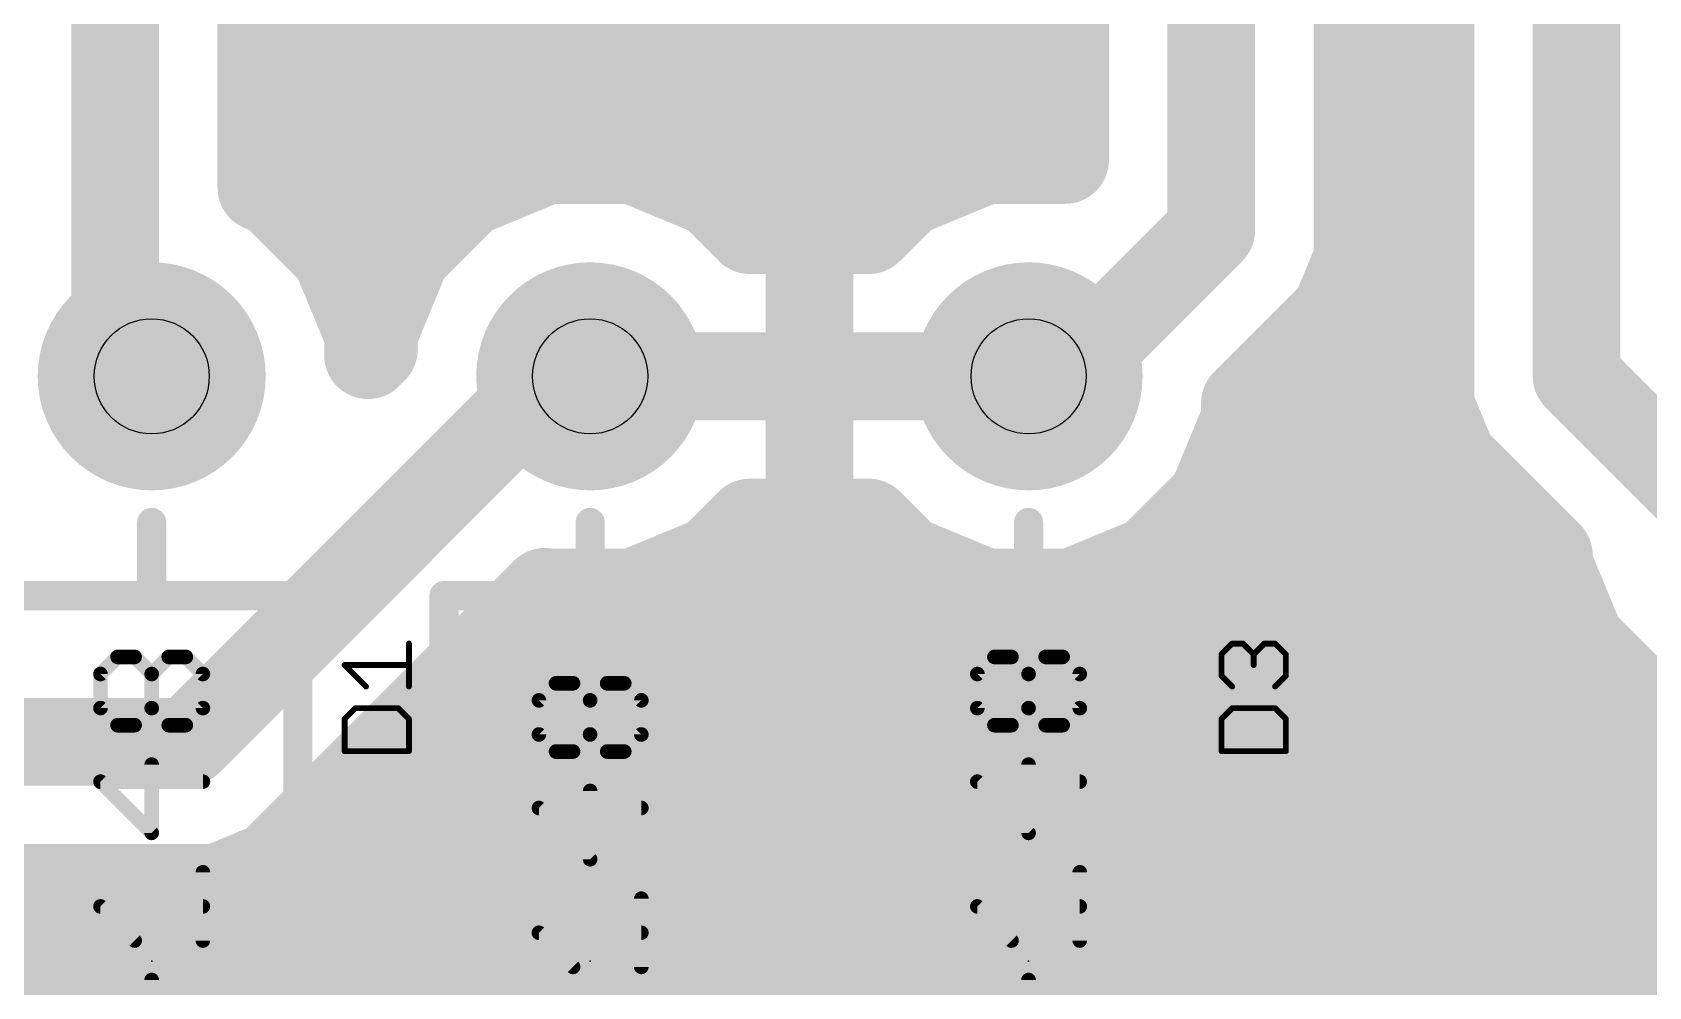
# Model space of a CAD drawing. Extents: x 0 to 88.9, y -10.5 to 54.6.
# Drawn here: x 12.61 to 26.66, y 35.97 to 44.26 of the extents above; entities that cross this region are included whole.
import ezdxf

# ---------------------------------------------------------------- set-up
doc = ezdxf.new("R2010")
doc.units = 0
for name, color, linetype in [('1', 22, 'CONTINUOUS'), ('16', 175, 'CONTINUOUS'), ('17', 82, 'CONTINUOUS'), ('21', 253, 'CONTINUOUS'), ('23', 7, 'CONTINUOUS'), ('25', 253, 'CONTINUOUS'), ('44', 253, 'CONTINUOUS')]:
    doc.layers.add(name, color=color, linetype=linetype)

# ---------------------------------------------------------------- blocks, each defined once
blk = doc.blocks.new('ROUNDP')
at = {"const_width": 0.5}
blk.add_lwpolyline([(0, -0.25, 1), (0, 0.25, 1), (0, -0.25)], format="xyb", dxfattribs=at)

msp = doc.modelspace()

# ---------------------------------------------------------------- linework, layer by layer
at = {"layer": '1', "const_width": 0.762}
msp.add_lwpolyline([(19.3675, 33.9725), (19.3675, 45.4025)], dxfattribs=at)
at = {"layer": '16', "const_width": 0.762}
for points in [[(13.335, 41.275), (13.335, 51.435)], [(14.605, 42.9149), (14.605, 50.165)], [(22.86, 42.545), (22.86, 49.53)], [(26.035, 41.275), (26.035, 49.53)], [(21.59, 47.3357), (21.59, 43.1546)], [(24.13, 42.2924), (24.13, 47.0053)], [(24.765, 47.0053), (24.765, 41.0224)], [(14.605, 44.196), (21.59, 44.196)], [(24.13, 44.196), (24.765, 44.196)], [(14.605, 43.434), (21.59, 43.434)], [(24.13, 43.434), (24.765, 43.434)], [(17.0886, 43.1546), (16.3978, 42.8684)], [(17.8364, 43.1546), (17.0886, 43.1546)], [(18.5272, 42.8684), (17.8364, 43.1546)], [(20.8986, 43.1546), (20.2078, 42.8684)], [(21.59, 43.1546), (20.8986, 43.1546)], [(14.7172, 42.8684), (14.605, 42.9149)], [(15.2459, 42.3397), (14.7172, 42.8684)], [(16.3978, 42.8684), (15.8691, 42.3397)], [(18.8507, 42.545), (18.5272, 42.8684)], [(20.2078, 42.8684), (19.8843, 42.545)], [(14.9137, 42.672), (16.2013, 42.672)], [(18.7236, 42.672), (20.0114, 42.672)], [(24.13, 42.672), (24.765, 42.672)], [(19.8843, 42.545), (18.8507, 42.545)], [(21.59, 41.275), (22.86, 42.545)], [(15.5321, 41.6489), (15.2459, 42.3397)], [(15.8691, 42.3397), (15.5829, 41.6489)], [(23.9367, 41.8256), (24.13, 42.2924)], [(15.4239, 41.91), (15.6911, 41.91)], [(23.9716, 41.91), (24.765, 41.91)], [(23.5794, 41.4683), (23.9367, 41.8256)], [(15.5321, 41.4581), (15.5321, 41.6489)], [(15.5829, 41.6489), (15.5829, 41.5089)], [(15.5829, 41.5089), (15.5321, 41.4581)], [(23.1521, 41.041), (23.5794, 41.4683)], [(23.5794, 41.4683), (23.5794, 41.4683)], [(13.335, 41.275), (13.6525, 41.275)], [(17.145, 41.275), (13.97, 38.1)], [(17.145, 41.275), (17.4625, 41.275)], [(17.4625, 41.275), (21.2725, 41.275)], [(21.59, 41.275), (21.2725, 41.275)], [(27.305, 40.005), (26.035, 41.275)], [(23.259, 41.148), (24.765, 41.148)], [(23.1521, 40.9011), (23.1521, 41.041)], [(24.765, 41.0224), (24.9583, 40.5556)], [(22.8659, 40.2103), (23.1521, 40.9011)], [(24.9583, 40.5556), (25.7937, 39.7202)], [(22.9387, 40.386), (25.1279, 40.386)], [(22.3372, 39.6816), (22.8659, 40.2103)], [(18.5272, 39.6816), (18.8507, 40.005)], [(18.8507, 40.005), (19.8843, 40.005)], [(19.8843, 40.005), (20.2078, 39.6816)], [(17.8364, 39.3954), (18.5272, 39.6816)], [(20.2078, 39.6816), (20.8986, 39.3954)], [(21.6464, 39.3954), (22.3372, 39.6816)], [(25.7937, 39.7202), (25.7937, 39.6412)], [(18.3883, 39.624), (20.3467, 39.624)], [(22.1983, 39.624), (25.8008, 39.624)], [(25.7937, 39.6412), (26.0721, 38.9691)], [(14.6894, 37.0233), (17.0694, 39.4034)], [(17.0694, 39.4034), (17.0886, 39.3954)], [(17.0886, 39.3954), (17.8364, 39.3954)], [(20.8986, 39.3954), (21.6464, 39.3954)], [(26.0721, 38.9691), (26.5866, 38.4546)], [(16.5281, 38.862), (26.1792, 38.862)], [(29.4033, 38.8194), (22.9689, 32.385)], [(26.5866, 38.4546), (27.2587, 38.1762)], [(13.97, 38.1), (5.08, 38.1)], [(15.766, 38.1), (28.684, 38.1)], [(15.0041, 37.338), (27.922, 37.338)], [(14.2226, 36.83), (14.6894, 37.0233)], [(6.35, 36.83), (14.2226, 36.83)], [(6.35, 36.576), (27.16, 36.576)], [(6.35, 35.814), (26.398, 35.814)]]:
    msp.add_lwpolyline(points, dxfattribs=at)
at = {"layer": '16', "const_width": 0.381}
for points in [[(14.605, 44.3865, 1), (14.605, 44.0055)], [(21.59, 44.0055, 1), (21.59, 44.3865)], [(24.13, 44.3865, 1), (24.13, 44.0055)], [(24.765, 44.0055, 1), (24.765, 44.3865)], [(14.605, 43.6245, 1), (14.605, 43.2435)], [(21.59, 43.2435, 1), (21.59, 43.6245)], [(24.13, 43.6245, 1), (24.13, 43.2435)], [(24.765, 43.2435, 1), (24.765, 43.6245)], [(17.0886, 43.3451, 1), (17.0886, 42.9641)], [(17.1615, 42.9786, 1), (17.0157, 43.3306)], [(17.9093, 43.3306, 1), (17.7635, 42.9786)], [(17.8364, 42.9641, 1), (17.8364, 43.3451)], [(20.8986, 43.3451, 1), (20.8986, 42.9641)], [(20.9715, 42.9786, 1), (20.8257, 43.3306)], [(21.59, 42.9641, 1), (21.59, 43.3451)], [(14.6779, 43.0909, 1), (14.5321, 42.7389)], [(21.3995, 43.1546, 1), (21.7805, 43.1546)], [(14.8519, 43.0031, 1), (14.5825, 42.7337)], [(14.6443, 42.6924, 1), (14.7901, 43.0444)], [(16.3249, 43.0444, 1), (16.4707, 42.6924)], [(16.5325, 42.7337, 1), (16.2631, 43.0031)], [(18.6619, 43.0031, 1), (18.3925, 42.7337)], [(18.4543, 42.6924, 1), (18.6001, 43.0444)], [(20.1349, 43.0444, 1), (20.2807, 42.6924)], [(20.3425, 42.7337, 1), (20.0731, 43.0031)], [(14.4145, 42.9149, 1), (14.7955, 42.9149)], [(14.9137, 42.8625, 1), (14.9137, 42.4815)], [(16.2013, 42.4815, 1), (16.2013, 42.8625)], [(18.7236, 42.8625, 1), (18.7236, 42.4815)], [(20.0114, 42.4815, 1), (20.0114, 42.8625)], [(24.13, 42.8625, 1), (24.13, 42.4815)], [(24.765, 42.4815, 1), (24.765, 42.8625)], [(18.8507, 42.7355, 1), (18.8507, 42.3545)], [(18.7159, 42.4103, 1), (18.9854, 42.6797)], [(19.7496, 42.6797, 1), (20.0191, 42.4103)], [(19.8843, 42.3545, 1), (19.8843, 42.7355)], [(22.9947, 42.4103, 1), (22.7253, 42.6797)], [(15.4219, 42.4126, 1), (15.0699, 42.2668)], [(16.0451, 42.2668, 1), (15.6931, 42.4126)], [(22.6695, 42.545, 1), (23.0505, 42.545)], [(15.1112, 42.205, 1), (15.3806, 42.4744)], [(15.7343, 42.4744, 1), (16.0038, 42.205)], [(24.306, 42.2195, 1), (23.954, 42.3653)], [(23.9395, 42.2924, 1), (24.3205, 42.2924)], [(15.4239, 42.1005, 1), (15.4239, 41.7195)], [(15.6911, 41.7195, 1), (15.6911, 42.1005)], [(23.9716, 42.1005, 1), (23.9716, 41.7195)], [(24.765, 41.7195, 1), (24.765, 42.1005)], [(24.0714, 41.6909, 1), (23.8019, 41.9603)], [(15.7226, 41.6489, 1), (15.3416, 41.6489)], [(15.7734, 41.6489, 1), (15.3924, 41.6489)], [(23.7607, 41.8985, 1), (24.1126, 41.7527)], [(15.3561, 41.576, 1), (15.7081, 41.7218)], [(15.4069, 41.7218, 1), (15.7589, 41.576)], [(15.7176, 41.3743, 1), (15.4482, 41.6436)], [(15.3974, 41.5928, 1), (15.6668, 41.3234)], [(23.5794, 41.6588, 1), (23.5794, 41.2778)], [(23.4447, 41.6031, 1), (23.7141, 41.3336)], [(23.7141, 41.3336, 1), (23.4447, 41.6031)], [(23.5794, 41.2778, 1), (23.5794, 41.6588)], [(13.335, 41.4655, 1), (13.335, 41.0845)], [(13.6525, 41.0845, 1), (13.6525, 41.4655)], [(15.3416, 41.4581, 1), (15.7226, 41.4581)], [(15.3924, 41.5089, 1), (15.7734, 41.5089)], [(17.145, 41.4655, 1), (17.145, 41.0845)], [(17.2797, 41.1403, 1), (17.0103, 41.4097)], [(17.4625, 41.4655, 1), (17.4625, 41.0845)], [(17.4625, 41.0845, 1), (17.4625, 41.4655)], [(21.2725, 41.4655, 1), (21.2725, 41.0845)], [(21.2725, 41.0845, 1), (21.2725, 41.4655)], [(21.4553, 41.4097, 1), (21.7247, 41.1403)], [(21.59, 41.0845, 1), (21.59, 41.4655)], [(26.1697, 41.4097, 1), (25.9003, 41.1403)], [(13.1445, 41.275, 1), (13.5255, 41.275)], [(23.259, 41.3385, 1), (23.259, 40.9575)], [(24.765, 40.9575, 1), (24.765, 41.3385)], [(25.8445, 41.275, 1), (26.2255, 41.275)], [(23.3426, 41.041, 1), (22.9616, 41.041)], [(23.0174, 41.1758, 1), (23.2868, 40.9063)], [(24.941, 41.0953, 1), (24.589, 40.9495)], [(23.3281, 40.8282, 1), (22.9761, 40.974)], [(24.5745, 41.0224, 1), (24.9555, 41.0224)], [(22.9616, 40.9011, 1), (23.3426, 40.9011)], [(25.0931, 40.6903, 1), (24.8236, 40.4209)], [(22.9387, 40.5765, 1), (22.9387, 40.1955)], [(24.7823, 40.4827, 1), (25.1343, 40.6285)], [(25.1279, 40.1955, 1), (25.1279, 40.5765)], [(22.6899, 40.2832, 1), (23.0419, 40.1374)], [(23.0006, 40.0756, 1), (22.7312, 40.345)], [(18.8507, 40.1955, 1), (18.8507, 39.8145)], [(18.9854, 39.8703, 1), (18.7159, 40.1397)], [(20.0191, 40.1397, 1), (19.7496, 39.8703)], [(19.8843, 39.8145, 1), (19.8843, 40.1955)], [(18.6001, 39.5056, 1), (18.4543, 39.8576)], [(20.2807, 39.8576, 1), (20.1349, 39.5056)], [(22.4101, 39.5056, 1), (22.2643, 39.8576)], [(25.9842, 39.7202, 1), (25.6032, 39.7202)], [(25.659, 39.5855, 1), (25.9284, 39.855)], [(18.3883, 39.8145, 1), (18.3883, 39.4335)], [(18.3925, 39.8163, 1), (18.6619, 39.5468)], [(20.0731, 39.5468, 1), (20.3425, 39.8163)], [(20.3467, 39.4335, 1), (20.3467, 39.8145)], [(22.1983, 39.8145, 1), (22.1983, 39.4335)], [(22.2025, 39.8163, 1), (22.4719, 39.5468)], [(25.9697, 39.7141, 1), (25.6177, 39.5683)], [(25.8008, 39.4335, 1), (25.8008, 39.8145)], [(17.1423, 39.5794, 1), (16.9965, 39.2274)], [(17.0886, 39.5859, 1), (17.0886, 39.2049)], [(17.2041, 39.2687, 1), (16.9347, 39.5381)], [(17.0157, 39.2194, 1), (17.1615, 39.5714)], [(17.7635, 39.5714, 1), (17.9093, 39.2194)], [(17.8364, 39.2049, 1), (17.8364, 39.5859)], [(20.8986, 39.5859, 1), (20.8986, 39.2049)], [(20.8257, 39.2194, 1), (20.9715, 39.5714)], [(21.5735, 39.5714, 1), (21.7193, 39.2194)], [(21.6464, 39.2049, 1), (21.6464, 39.5859)], [(25.6032, 39.6412, 1), (25.9842, 39.6412)], [(26.2068, 39.1038, 1), (25.9374, 38.8344)], [(16.5281, 39.0525, 1), (16.5281, 38.6715)], [(25.8961, 38.8962, 1), (26.2481, 39.042)], [(26.1792, 38.6715, 1), (26.1792, 39.0525)], [(26.6595, 38.6306, 1), (26.5137, 38.2786)], [(26.4519, 38.3199, 1), (26.7213, 38.5893)], [(13.8353, 38.2347, 1), (14.1047, 37.9653)], [(13.97, 37.9095, 1), (13.97, 38.2905)], [(15.766, 38.2905, 1), (15.766, 37.9095)], [(15.0041, 37.5285, 1), (15.0041, 37.1475)], [(14.7623, 36.8473, 1), (14.6165, 37.1993)], [(14.5547, 37.1581, 1), (14.8241, 36.8886)], [(14.1497, 37.006, 1), (14.2955, 36.654)], [(14.2226, 36.6395, 1), (14.2226, 37.0205)], [(26.398, 35.6235, 1), (26.398, 36.0045)]]:
    msp.add_lwpolyline(points, format="xyb", dxfattribs=at)
at = {"layer": '21'}
for points, const_width in [([(13.6525, 39.37), (13.6525, 40.005)], 0.254), ([(17.4625, 39.37), (17.4625, 40.005)], 0.254), ([(21.2725, 39.37), (21.2725, 40.005)], 0.254), ([(13.6525, 39.37), (12.3825, 39.37)], 0.254), ([(14.9225, 39.37), (13.6525, 39.37)], 0.254), ([(14.9225, 34.29), (14.9225, 39.37)], 0.254), ([(16.1925, 39.37), (16.1925, 38.1)], 0.254), ([(17.4625, 39.37), (16.1925, 39.37)], 0.254), ([(18.7325, 39.37), (17.4625, 39.37)], 0.254), ([(18.7325, 38.1), (18.7325, 39.37)], 0.254), ([(21.2725, 39.37), (20.0025, 39.37)], 0.254), ([(20.0025, 39.37), (20.0025, 34.29)], 0.254), ([(22.5425, 39.37), (21.2725, 39.37)], 0.254), ([(22.5425, 34.29), (22.5425, 39.37)], 0.254), ([(13.2072, 38.6889), (13.3555, 38.8372)], 0.127), ([(13.3555, 38.8372), (13.5038, 38.8372)], 0.127), ([(13.5038, 38.8372), (13.6521, 38.6889)], 0.127), ([(13.6521, 38.6889), (13.8004, 38.8372)], 0.127), ([(13.8004, 38.8372), (13.9487, 38.8372)], 0.127), ([(13.9487, 38.8372), (14.097, 38.6889)], 0.127), ([(20.8272, 38.6889), (20.9755, 38.8372)], 0.127), ([(20.9755, 38.8372), (21.1238, 38.8372)], 0.127), ([(21.1238, 38.8372), (21.2721, 38.6889)], 0.127), ([(21.2721, 38.6889), (21.4204, 38.8372)], 0.127), ([(21.4204, 38.8372), (21.5687, 38.8372)], 0.127), ([(21.5687, 38.8372), (21.717, 38.6889)], 0.127), ([(13.2072, 38.3923), (13.2072, 38.6889)], 0.127), ([(13.6521, 38.3923), (13.6521, 38.6889)], 0.127), ([(14.097, 38.6889), (14.097, 38.3923)], 0.127), ([(17.0172, 38.46), (17.1655, 38.6083)], 0.127), ([(17.1655, 38.6083), (17.3138, 38.6083)], 0.127), ([(17.3138, 38.6083), (17.4621, 38.46)], 0.127), ([(17.4621, 38.46), (17.6104, 38.6083)], 0.127), ([(17.6104, 38.6083), (17.7587, 38.6083)], 0.127), ([(17.7587, 38.6083), (17.907, 38.46)], 0.127), ([(20.8272, 38.3923), (20.8272, 38.6889)], 0.127), ([(21.2721, 38.3923), (21.2721, 38.6889)], 0.127), ([(21.717, 38.6889), (21.717, 38.3923)], 0.127), ([(17.0172, 38.1634), (17.0172, 38.46)], 0.127), ([(17.4621, 38.1634), (17.4621, 38.46)], 0.127), ([(17.907, 38.46), (17.907, 38.1634)], 0.127), ([(13.3555, 38.244), (13.2072, 38.3923)], 0.127), ([(13.6521, 38.3923), (13.5038, 38.244)], 0.127), ([(13.8004, 38.244), (13.6521, 38.3923)], 0.127), ([(14.097, 38.3923), (13.9487, 38.244)], 0.127), ([(20.9755, 38.244), (20.8272, 38.3923)], 0.127), ([(21.2721, 38.3923), (21.1238, 38.244)], 0.127), ([(21.4204, 38.244), (21.2721, 38.3923)], 0.127), ([(21.717, 38.3923), (21.5687, 38.244)], 0.127), ([(13.5038, 38.244), (13.3555, 38.244)], 0.127), ([(13.9487, 38.244), (13.8004, 38.244)], 0.127), ([(16.1925, 38.1), (16.1925, 33.02)], 0.254), ([(16.1925, 38.1), (18.7325, 38.1)], 0.254), ([(17.1655, 38.0151), (17.0172, 38.1634)], 0.127), ([(17.4621, 38.1634), (17.3138, 38.0151)], 0.127), ([(17.6104, 38.0151), (17.4621, 38.1634)], 0.127), ([(17.907, 38.1634), (17.7587, 38.0151)], 0.127), ([(18.7325, 33.02), (18.7325, 38.1)], 0.254), ([(21.1238, 38.244), (20.9755, 38.244)], 0.127), ([(21.5687, 38.244), (21.4204, 38.244)], 0.127), ([(17.3138, 38.0151), (17.1655, 38.0151)], 0.127), ([(17.7587, 38.0151), (17.6104, 38.0151)], 0.127), ([(13.6521, 37.3085), (13.6521, 37.9016)], 0.127), ([(21.2721, 37.3085), (21.2721, 37.9016)], 0.127), ([(14.097, 37.7533), (13.2072, 37.7533)], 0.127), ([(13.2072, 37.7533), (13.6521, 37.3085)], 0.127), ([(21.717, 37.7533), (20.8272, 37.7533)], 0.127), ([(20.8272, 37.7533), (21.2721, 37.3085)], 0.127), ([(17.4621, 37.0796), (17.4621, 37.6727)], 0.127), ([(17.907, 37.5245), (17.0172, 37.5245)], 0.127), ([(17.0172, 37.5245), (17.4621, 37.0796)], 0.127), ([(14.097, 36.3729), (14.097, 36.9661)], 0.127), ([(21.717, 36.3729), (21.717, 36.9661)], 0.127), ([(17.907, 36.1441), (17.907, 36.7372)], 0.127), ([(13.5038, 36.3729), (13.2072, 36.6695)], 0.127), ([(13.2072, 36.6695), (14.097, 36.6695)], 0.127), ([(21.1238, 36.3729), (20.8272, 36.6695)], 0.127), ([(20.8272, 36.6695), (21.717, 36.6695)], 0.127), ([(17.3138, 36.1441), (17.0172, 36.4406)], 0.127), ([(17.0172, 36.4406), (17.907, 36.4406)], 0.127), ([(13.6521, 35.4374), (13.6521, 36.0306)], 0.127), ([(21.2721, 35.4374), (21.2721, 36.0306)], 0.127)]:
    msp.add_lwpolyline(points, dxfattribs=dict(at, const_width=const_width))
for points, const_width in [([(13.716, 40.005, 1), (13.589, 40.005)], 0.127), ([(17.526, 40.005, 1), (17.399, 40.005)], 0.127), ([(21.336, 40.005, 1), (21.209, 40.005)], 0.127), ([(13.6525, 39.4335, 1), (13.6525, 39.3065)], 0.127), ([(13.6525, 39.3065, 1), (13.6525, 39.4335)], 0.127), ([(14.986, 39.37, 1), (14.859, 39.37)], 0.127), ([(14.9225, 39.3065, 1), (14.9225, 39.4335)], 0.127), ([(16.256, 39.37, 1), (16.129, 39.37)], 0.127), ([(16.1925, 39.4335, 1), (16.1925, 39.3065)], 0.127), ([(17.4625, 39.4335, 1), (17.4625, 39.3065)], 0.127), ([(17.4625, 39.3065, 1), (17.4625, 39.4335)], 0.127), ([(18.796, 39.37, 1), (18.669, 39.37)], 0.127), ([(18.7325, 39.3065, 1), (18.7325, 39.4335)], 0.127), ([(20.0025, 39.4335, 1), (20.0025, 39.3065)], 0.127), ([(20.066, 39.37, 1), (19.939, 39.37)], 0.127), ([(21.2725, 39.4335, 1), (21.2725, 39.3065)], 0.127), ([(21.2725, 39.3065, 1), (21.2725, 39.4335)], 0.127), ([(22.606, 39.37, 1), (22.479, 39.37)], 0.127), ([(22.5425, 39.3065, 1), (22.5425, 39.4335)], 0.127), ([(13.589, 39.37, 1), (13.716, 39.37)], 0.127), ([(17.399, 39.37, 1), (17.526, 39.37)], 0.127), ([(21.209, 39.37, 1), (21.336, 39.37)], 0.127), ([(13.3555, 38.8689, 1), (13.3555, 38.8054)], 0.0635), ([(13.378, 38.8147, 1), (13.3331, 38.8596)], 0.0635), ([(13.5263, 38.8596, 1), (13.4814, 38.8147)], 0.0635), ([(13.5038, 38.8054, 1), (13.5038, 38.8689)], 0.0635), ([(13.8004, 38.8689, 1), (13.8004, 38.8054)], 0.0635), ([(13.8229, 38.8147, 1), (13.778, 38.8596)], 0.0635), ([(13.9712, 38.8596, 1), (13.9263, 38.8147)], 0.0635), ([(13.9487, 38.8054, 1), (13.9487, 38.8689)], 0.0635), ([(20.9755, 38.8689, 1), (20.9755, 38.8054)], 0.0635), ([(20.998, 38.8147, 1), (20.9531, 38.8596)], 0.0635), ([(21.1463, 38.8596, 1), (21.1014, 38.8147)], 0.0635), ([(21.1238, 38.8054, 1), (21.1238, 38.8689)], 0.0635), ([(21.4204, 38.8689, 1), (21.4204, 38.8054)], 0.0635), ([(21.4429, 38.8147, 1), (21.398, 38.8596)], 0.0635), ([(21.5912, 38.8596, 1), (21.5463, 38.8147)], 0.0635), ([(21.5687, 38.8054, 1), (21.5687, 38.8689)], 0.0635), ([(13.239, 38.6889, 1), (13.1755, 38.6889)], 0.0635), ([(13.1848, 38.7113, 1), (13.2297, 38.6664)], 0.0635), ([(13.6839, 38.6889, 1), (13.6204, 38.6889)], 0.0635), ([(13.6297, 38.7113, 1), (13.6746, 38.6664)], 0.0635), ([(13.6297, 38.6664, 1), (13.6746, 38.7113)], 0.0635), ([(14.1288, 38.6889, 1), (14.0653, 38.6889)], 0.0635), ([(14.0745, 38.6664, 1), (14.1195, 38.7113)], 0.0635), ([(17.1655, 38.64, 1), (17.1655, 38.5765)], 0.0635), ([(17.188, 38.5858, 1), (17.1431, 38.6307)], 0.0635), ([(17.3363, 38.6307, 1), (17.2914, 38.5858)], 0.0635), ([(17.3138, 38.5765, 1), (17.3138, 38.64)], 0.0635), ([(17.6104, 38.64, 1), (17.6104, 38.5765)], 0.0635), ([(17.6329, 38.5858, 1), (17.588, 38.6307)], 0.0635), ([(17.7812, 38.6307, 1), (17.7363, 38.5858)], 0.0635), ([(17.7587, 38.5765, 1), (17.7587, 38.64)], 0.0635), ([(20.859, 38.6889, 1), (20.7955, 38.6889)], 0.0635), ([(20.8048, 38.7113, 1), (20.8497, 38.6664)], 0.0635), ([(21.3039, 38.6889, 1), (21.2404, 38.6889)], 0.0635), ([(21.2497, 38.7113, 1), (21.2946, 38.6664)], 0.0635), ([(21.2497, 38.6664, 1), (21.2946, 38.7113)], 0.0635), ([(21.7488, 38.6889, 1), (21.6853, 38.6889)], 0.0635), ([(21.6945, 38.6664, 1), (21.7395, 38.7113)], 0.0635), ([(17.049, 38.46, 1), (16.9855, 38.46)], 0.0635), ([(16.9948, 38.4824, 1), (17.0397, 38.4375)], 0.0635), ([(17.4939, 38.46, 1), (17.4304, 38.46)], 0.0635), ([(17.4397, 38.4824, 1), (17.4846, 38.4375)], 0.0635), ([(17.4397, 38.4375, 1), (17.4846, 38.4824)], 0.0635), ([(17.9387, 38.46, 1), (17.8753, 38.46)], 0.0635), ([(17.8845, 38.4375, 1), (17.9295, 38.4824)], 0.0635), ([(13.1755, 38.3923, 1), (13.239, 38.3923)], 0.0635), ([(13.2297, 38.4147, 1), (13.1848, 38.3698)], 0.0635), ([(13.6204, 38.3923, 1), (13.6839, 38.3923)], 0.0635), ([(13.6746, 38.4147, 1), (13.6297, 38.3698)], 0.0635), ([(13.6746, 38.3698, 1), (13.6297, 38.4147)], 0.0635), ([(14.0653, 38.3923, 1), (14.1288, 38.3923)], 0.0635), ([(14.1195, 38.3698, 1), (14.0745, 38.4147)], 0.0635), ([(20.7955, 38.3923, 1), (20.859, 38.3923)], 0.0635), ([(20.8497, 38.4147, 1), (20.8048, 38.3698)], 0.0635), ([(21.2946, 38.4147, 1), (21.2497, 38.3698)], 0.0635), ([(21.2404, 38.3923, 1), (21.3039, 38.3923)], 0.0635), ([(21.2946, 38.3698, 1), (21.2497, 38.4147)], 0.0635), ([(21.6853, 38.3923, 1), (21.7488, 38.3923)], 0.0635), ([(21.7395, 38.3698, 1), (21.6945, 38.4147)], 0.0635), ([(13.3555, 38.2757, 1), (13.3555, 38.2122)], 0.0635), ([(13.3331, 38.2215, 1), (13.378, 38.2664)], 0.0635), ([(13.4814, 38.2664, 1), (13.5263, 38.2215)], 0.0635), ([(13.5038, 38.2122, 1), (13.5038, 38.2757)], 0.0635), ([(13.8004, 38.2757, 1), (13.8004, 38.2122)], 0.0635), ([(13.778, 38.2215, 1), (13.8229, 38.2664)], 0.0635), ([(13.9263, 38.2664, 1), (13.9712, 38.2215)], 0.0635), ([(13.9487, 38.2122, 1), (13.9487, 38.2757)], 0.0635), ([(16.256, 38.1, 1), (16.129, 38.1)], 0.127), ([(16.1925, 38.1635, 1), (16.1925, 38.0365)], 0.127), ([(17.0397, 38.1858, 1), (16.9948, 38.1409)], 0.0635), ([(17.4846, 38.1858, 1), (17.4397, 38.1409)], 0.0635), ([(17.4846, 38.1409, 1), (17.4397, 38.1858)], 0.0635), ([(17.9295, 38.1409, 1), (17.8845, 38.1858)], 0.0635), ([(18.796, 38.1, 1), (18.669, 38.1)], 0.127), ([(18.7325, 38.0365, 1), (18.7325, 38.1635)], 0.127), ([(20.9755, 38.2757, 1), (20.9755, 38.2122)], 0.0635), ([(20.9531, 38.2215, 1), (20.998, 38.2664)], 0.0635), ([(21.1014, 38.2664, 1), (21.1463, 38.2215)], 0.0635), ([(21.1238, 38.2122, 1), (21.1238, 38.2757)], 0.0635), ([(21.4204, 38.2757, 1), (21.4204, 38.2122)], 0.0635), ([(21.398, 38.2215, 1), (21.4429, 38.2664)], 0.0635), ([(21.5463, 38.2664, 1), (21.5912, 38.2215)], 0.0635), ([(21.5687, 38.2122, 1), (21.5687, 38.2757)], 0.0635), ([(16.129, 38.1, 1), (16.256, 38.1)], 0.127), ([(16.9855, 38.1634, 1), (17.049, 38.1634)], 0.0635), ([(17.1655, 38.0468, 1), (17.1655, 37.9833)], 0.0635), ([(17.1431, 37.9926, 1), (17.188, 38.0375)], 0.0635), ([(17.2914, 38.0375, 1), (17.3363, 37.9926)], 0.0635), ([(17.3138, 37.9833, 1), (17.3138, 38.0468)], 0.0635), ([(17.4304, 38.1634, 1), (17.4939, 38.1634)], 0.0635), ([(17.6104, 38.0468, 1), (17.6104, 37.9833)], 0.0635), ([(17.588, 37.9926, 1), (17.6329, 38.0375)], 0.0635), ([(17.7363, 38.0375, 1), (17.7812, 37.9926)], 0.0635), ([(17.7587, 37.9833, 1), (17.7587, 38.0468)], 0.0635), ([(17.8753, 38.1634, 1), (17.9387, 38.1634)], 0.0635), ([(18.669, 38.1, 1), (18.796, 38.1)], 0.127), ([(13.6839, 37.9016, 1), (13.6204, 37.9016)], 0.0635), ([(21.3039, 37.9016, 1), (21.2404, 37.9016)], 0.0635), ([(13.2072, 37.7851, 1), (13.2072, 37.7216)], 0.0635), ([(13.2297, 37.7758, 1), (13.1848, 37.7309)], 0.0635), ([(14.097, 37.7216, 1), (14.097, 37.7851)], 0.0635), ([(20.8272, 37.7851, 1), (20.8272, 37.7216)], 0.0635), ([(20.8497, 37.7758, 1), (20.8048, 37.7309)], 0.0635), ([(21.717, 37.7216, 1), (21.717, 37.7851)], 0.0635), ([(17.4939, 37.6727, 1), (17.4304, 37.6727)], 0.0635), ([(17.0172, 37.5562, 1), (17.0172, 37.4927)], 0.0635), ([(17.0397, 37.5469, 1), (16.9948, 37.502)], 0.0635), ([(17.907, 37.4927, 1), (17.907, 37.5562)], 0.0635), ([(13.6297, 37.286, 1), (13.6746, 37.3309)], 0.0635), ([(21.2497, 37.286, 1), (21.2946, 37.3309)], 0.0635), ([(13.6204, 37.3085, 1), (13.6839, 37.3085)], 0.0635), ([(21.2404, 37.3085, 1), (21.3039, 37.3085)], 0.0635), ([(17.4304, 37.0796, 1), (17.4939, 37.0796)], 0.0635), ([(17.4397, 37.0571, 1), (17.4846, 37.102)], 0.0635), ([(14.1288, 36.9661, 1), (14.0653, 36.9661)], 0.0635), ([(21.7488, 36.9661, 1), (21.6853, 36.9661)], 0.0635), ([(17.9387, 36.7372, 1), (17.8753, 36.7372)], 0.0635), ([(13.2072, 36.7013, 1), (13.2072, 36.6378)], 0.0635), ([(13.2297, 36.692, 1), (13.1848, 36.6471)], 0.0635), ([(14.097, 36.6378, 1), (14.097, 36.7013)], 0.0635), ([(20.8272, 36.7013, 1), (20.8272, 36.6378)], 0.0635), ([(20.8497, 36.692, 1), (20.8048, 36.6471)], 0.0635), ([(21.717, 36.6378, 1), (21.717, 36.7013)], 0.0635), ([(13.4814, 36.3505, 1), (13.5263, 36.3954)], 0.0635), ([(14.0653, 36.3729, 1), (14.1288, 36.3729)], 0.0635), ([(17.0172, 36.4724, 1), (17.0172, 36.4089)], 0.0635), ([(17.0397, 36.4631, 1), (16.9948, 36.4182)], 0.0635), ([(17.907, 36.4089, 1), (17.907, 36.4724)], 0.0635), ([(21.1014, 36.3505, 1), (21.1463, 36.3954)], 0.0635), ([(21.6853, 36.3729, 1), (21.7488, 36.3729)], 0.0635), ([(17.2914, 36.1216, 1), (17.3363, 36.1665)], 0.0635), ([(17.8753, 36.1441, 1), (17.9387, 36.1441)], 0.0635), ([(13.6839, 36.0306, 1), (13.6204, 36.0306)], 0.0635), ([(21.3039, 36.0306, 1), (21.2404, 36.0306)], 0.0635)]:
    msp.add_lwpolyline(points, format="xyb", dxfattribs=dict(at, const_width=const_width))
at = {"layer": '23'}
for p in [(13.6525, 36.195), (17.4625, 36.195), (21.2725, 36.195)]:
    msp.add_point(p, dxfattribs=at)
at = {"layer": '25', "const_width": 0.0508}
for points in [[(15.8877, 38.5801), (15.8877, 38.9529)], [(22.9484, 38.8597), (23.0416, 38.9529)], [(23.0416, 38.9529), (23.1349, 38.9529)], [(23.1349, 38.9529), (23.2281, 38.8597)], [(23.2281, 38.8597), (23.3213, 38.9529)], [(23.3213, 38.9529), (23.4145, 38.9529)], [(23.4145, 38.9529), (23.5077, 38.8597)], [(15.5149, 38.5801), (15.3284, 38.7665)], [(15.3284, 38.7665), (15.8877, 38.7665)], [(22.9484, 38.6733), (22.9484, 38.8597)], [(23.2281, 38.8597), (23.2281, 38.7665)], [(23.5077, 38.8597), (23.5077, 38.6733)], [(23.0416, 38.5801), (22.9484, 38.6733)], [(23.5077, 38.6733), (23.4145, 38.5801)], [(15.4216, 38.3916), (15.3284, 38.2984)], [(15.7945, 38.3916), (15.4216, 38.3916)], [(15.8877, 38.2984), (15.7945, 38.3916)], [(23.0416, 38.3916), (22.9484, 38.2984)], [(23.4145, 38.3916), (23.0416, 38.3916)], [(23.5077, 38.2984), (23.4145, 38.3916)], [(15.3284, 38.2984), (15.3284, 38.0188)], [(15.8877, 38.0188), (15.8877, 38.2984)], [(22.9484, 38.2984), (22.9484, 38.0188)], [(23.5077, 38.0188), (23.5077, 38.2984)], [(15.3284, 38.0188), (15.8877, 38.0188)], [(22.9484, 38.0188), (23.5077, 38.0188)]]:
    msp.add_lwpolyline(points, dxfattribs=at)
at = {"layer": '25', "const_width": 0.0254}
for points in [[(15.9004, 38.9529, 1), (15.875, 38.9529)], [(23.0416, 38.9656, 1), (23.0416, 38.9402)], [(23.0506, 38.944, 1), (23.0327, 38.9619)], [(23.1438, 38.9619, 1), (23.1259, 38.944)], [(23.1349, 38.9402, 1), (23.1349, 38.9656)], [(23.3213, 38.9656, 1), (23.3213, 38.9402)], [(23.3303, 38.944, 1), (23.3123, 38.9619)], [(23.4235, 38.9619, 1), (23.4055, 38.944)], [(23.4145, 38.9402, 1), (23.4145, 38.9656)], [(15.3374, 38.7755, 1), (15.3194, 38.7575)], [(15.3284, 38.7792, 1), (15.3284, 38.7538)], [(15.8877, 38.7538, 1), (15.8877, 38.7792)], [(22.9611, 38.8597, 1), (22.9357, 38.8597)], [(22.9394, 38.8687, 1), (22.9574, 38.8507)], [(23.2408, 38.8597, 1), (23.2154, 38.8597)], [(23.2191, 38.8687, 1), (23.237, 38.8507)], [(23.2154, 38.7665, 1), (23.2408, 38.7665)], [(23.2191, 38.8507, 1), (23.237, 38.8687)], [(23.5204, 38.8597, 1), (23.495, 38.8597)], [(23.4987, 38.8507, 1), (23.5167, 38.8687)], [(22.9574, 38.6823, 1), (22.9394, 38.6643)], [(22.9357, 38.6733, 1), (22.9611, 38.6733)], [(23.495, 38.6733, 1), (23.5204, 38.6733)], [(23.5167, 38.6643, 1), (23.4987, 38.6823)], [(15.5059, 38.5711, 1), (15.5238, 38.5891)], [(15.875, 38.5801, 1), (15.9004, 38.5801)], [(23.0327, 38.5711, 1), (23.0506, 38.5891)], [(23.4055, 38.5891, 1), (23.4235, 38.5711)], [(15.4216, 38.4043, 1), (15.4216, 38.3789)], [(15.4306, 38.3826, 1), (15.4127, 38.4006)], [(15.8035, 38.4006, 1), (15.7855, 38.3826)], [(15.7945, 38.3789, 1), (15.7945, 38.4043)], [(23.0416, 38.4043, 1), (23.0416, 38.3789)], [(23.0506, 38.3826, 1), (23.0327, 38.4006)], [(23.4235, 38.4006, 1), (23.4055, 38.3826)], [(23.4145, 38.3789, 1), (23.4145, 38.4043)], [(15.3411, 38.2984, 1), (15.3157, 38.2984)], [(15.3194, 38.3074, 1), (15.3374, 38.2894)], [(15.9004, 38.2984, 1), (15.875, 38.2984)], [(15.8787, 38.2894, 1), (15.8967, 38.3074)], [(22.9611, 38.2984, 1), (22.9357, 38.2984)], [(22.9394, 38.3074, 1), (22.9574, 38.2894)], [(23.5204, 38.2984, 1), (23.495, 38.2984)], [(23.4987, 38.2894, 1), (23.5167, 38.3074)], [(15.3284, 38.0315, 1), (15.3284, 38.0061)], [(15.3157, 38.0188, 1), (15.3411, 38.0188)], [(15.875, 38.0188, 1), (15.9004, 38.0188)], [(15.8877, 38.0061, 1), (15.8877, 38.0315)], [(22.9484, 38.0315, 1), (22.9484, 38.0061)], [(22.9357, 38.0188, 1), (22.9611, 38.0188)], [(23.495, 38.0188, 1), (23.5204, 38.0188)], [(23.5077, 38.0061, 1), (23.5077, 38.0315)]]:
    msp.add_lwpolyline(points, format="xyb", dxfattribs=at)
at = {"layer": '44'}
for centre in [(13.6525, 41.275), (17.4625, 41.275), (21.2725, 41.275)]:
    msp.add_circle(centre, 0.5, dxfattribs=at)

# ---------------------------------------------------------------- block references
at = {"layer": '17', "xscale": 1.9812, "yscale": 1.9812}
for p, rotation in [((13.6525, 41.275), 270), ((13.6525, 41.275), 270), ((17.4625, 41.275), 90), ((17.4625, 41.275), 90), ((21.2725, 41.275), 270), ((21.2725, 41.275), 270)]:
    msp.add_blockref('ROUNDP', p, dxfattribs=dict(at, rotation=rotation))

doc.saveas('drawing.dxf')
